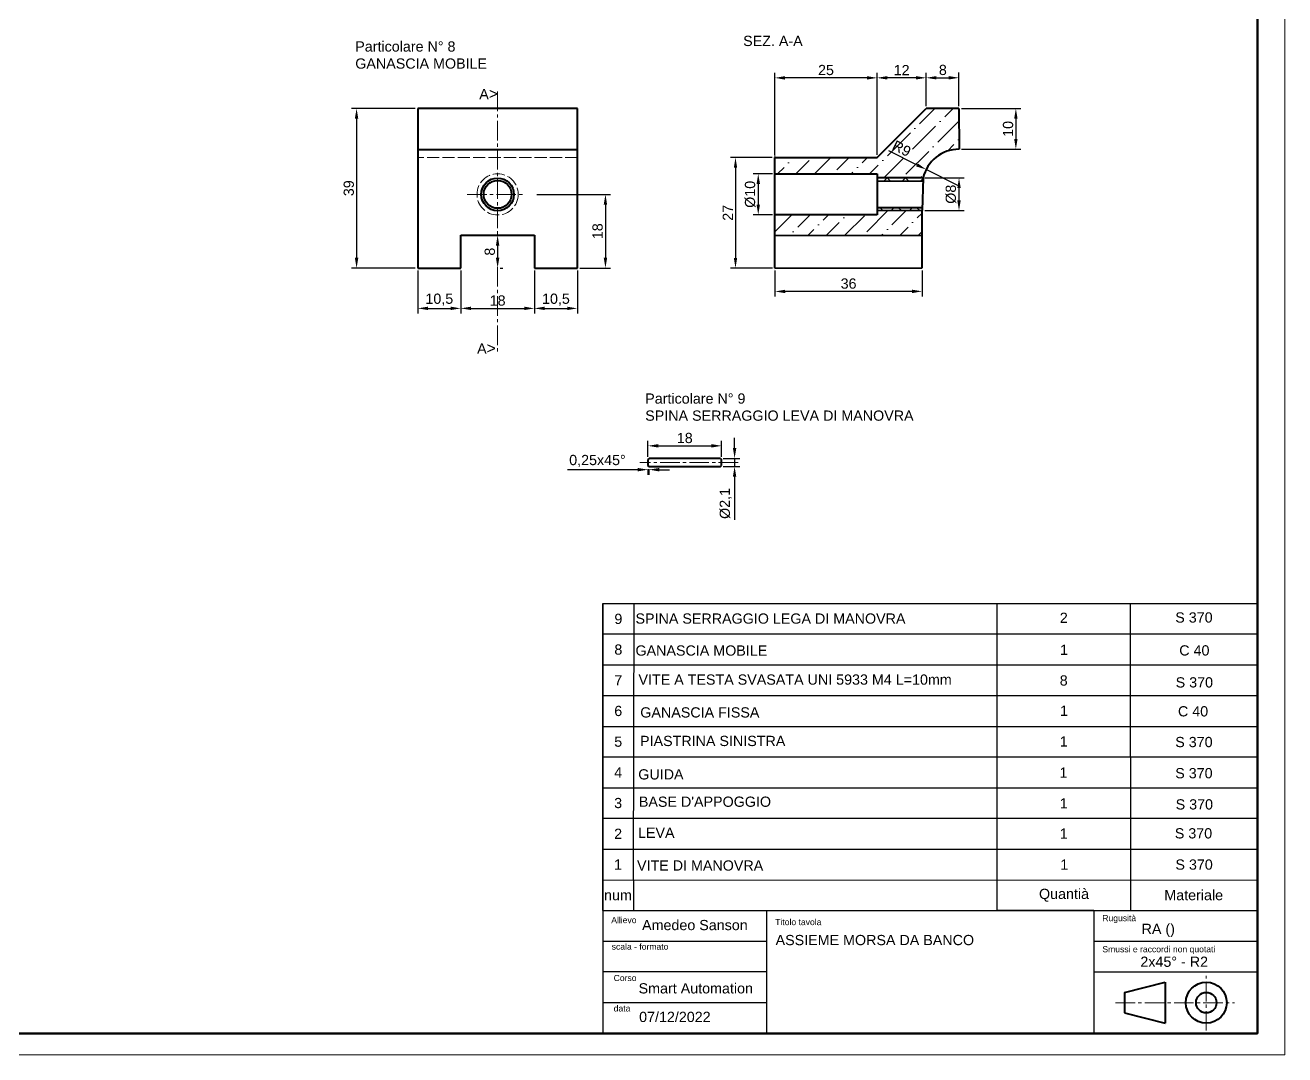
# Model space of a CAD drawing. Header units: millimetres. Extents: x 55 to 671, y 9 to 679.
# Drawn here: x 362.7 to 670.6, y 259 to 510.6 of the extents above; entities that cross this region are included whole.
import ezdxf

# ---------------------------------------------------------------- set-up
doc = ezdxf.new("R2010")
doc.units = ezdxf.units.MM
doc.linetypes.add('ACAD_ISO02W100', pattern=[15, 12, -3])
doc.linetypes.add('CENTRO2', pattern=[28.575, 19.05, -3.175, 3.175, -3.175])
for name, color, linetype, lineweight in [('01-Linea grossa', 1, 'Continuous', 40), ('01-Linea sottiile', 8, 'Continuous', 15), ('03-Tratteggio', 2, 'ACAD_ISO02W100', 15), ('04-Linea assi', 4, 'CENTRO2', 15), ('05-Testi', 211, 'Continuous', 40), ('06-Quote', 92, 'Continuous', 15), ('07-Squadratura', 5, 'Continuous', 50), ('08-Foglio', 3, 'Continuous', 15)]:
    doc.layers.add(name, color=color, linetype=linetype, lineweight=lineweight)
doc.layers.add('09-Cartiglio', color=30, linetype='Continuous')
doc.styles.get("Standard").update_dxf_attribs({"font": 'arial.ttf'})
doc.dimstyles.new('ISO-25', dxfattribs={"dimtxt": 2.5, "dimasz": 2.5, "dimexe": 1.25, "dimexo": 0.625, "dimtad": 1, "dimtxsty": 'Standard', "dimcen": 2.5, "dimadec": 0, "dimazin": 0, "dimtfac": 1, "dimtmove": 0, "dimatfit": 3, "dimfxl": 1, "dimarcsym": 0})

# ---------------------------------------------------------------- blocks, each defined once
blk = doc.blocks.new('*D28')
at = {"layer": '06-Quote', "color": 0, "lineweight": -2, "transparency": 16777216}
for p, q in [((570.94, 490.85), (570.93, 499)), ((582.94, 490.86), (582.93, 499.01)), ((580.43, 497.76), (573.43, 497.75))]:
    blk.add_line(p, q, dxfattribs=at)
at = {"layer": '06-Quote', "color": 0, "transparency": 16777216}
for points in [[(573.43, 498.17), (573.43, 497.34), (570.93, 497.75)], [(580.43, 498.18), (580.43, 497.34), (582.93, 497.76)]]:
    blk.add_solid(points, dxfattribs=at)
at = {"layer": 'Defpoints', "color": 0, "transparency": 16777216}
for p in [(570.93, 497.75), (570.94, 490.23), (582.94, 490.24)]:
    blk.add_point(p, dxfattribs=at)
at = {"layer": '06-Quote', "color": 0, "transparency": 16777216, "insert": (576.93, 499.64), "char_height": 2.5, "attachment_point": 5, "rotation": 0.0618}
blk.add_mtext('12', dxfattribs=at)
blk = doc.blocks.new('*D30')
at = {"layer": '06-Quote', "color": 0, "lineweight": -2, "transparency": 16777216}
for p, q in [((582.94, 490.86), (582.93, 499.01)), ((590.94, 490.87), (590.93, 499.02)), ((585.43, 497.77), (588.43, 497.77))]:
    blk.add_line(p, q, dxfattribs=at)
at = {"layer": '06-Quote', "color": 0, "transparency": 16777216}
for points in [[(585.43, 498.18), (585.43, 497.35), (582.93, 497.76)], [(588.43, 498.19), (588.43, 497.35), (590.93, 497.77)]]:
    blk.add_solid(points, dxfattribs=at)
at = {"layer": 'Defpoints', "color": 0, "transparency": 16777216}
for p in [(590.93, 497.77), (582.94, 490.24), (590.94, 490.25)]:
    blk.add_point(p, dxfattribs=at)
at = {"layer": '06-Quote', "color": 0, "transparency": 16777216, "insert": (587, 499.67), "char_height": 2.5, "attachment_point": 5, "rotation": 0.0618}
blk.add_mtext('8', dxfattribs=at)
blk = doc.blocks.new('*D31')
at = {"layer": '06-Quote', "color": 0, "lineweight": -2, "transparency": 16777216}
for p, q in [((545.96, 450.66), (545.97, 444.31)), ((581.96, 450.68), (581.97, 444.33)), ((579.47, 445.58), (548.47, 445.56))]:
    blk.add_line(p, q, dxfattribs=at)
at = {"layer": '06-Quote', "color": 0, "transparency": 16777216}
for points in [[(548.46, 445.98), (548.47, 445.14), (545.97, 445.56)], [(579.46, 445.99), (579.47, 445.16), (581.97, 445.58)]]:
    blk.add_solid(points, dxfattribs=at)
at = {"layer": 'Defpoints', "color": 0, "transparency": 16777216}
for p in [(545.96, 451.29), (581.96, 451.31), (545.97, 445.56)]:
    blk.add_point(p, dxfattribs=at)
at = {"layer": '06-Quote', "color": 0, "transparency": 16777216, "insert": (563.96, 447.47), "char_height": 2.5, "attachment_point": 5, "rotation": 0.0309}
blk.add_mtext('36', dxfattribs=at)
blk = doc.blocks.new('*D32')
at = {"layer": '06-Quote', "color": 0, "lineweight": -2, "transparency": 16777216}
for p, q in [((545.95, 478.91), (545.94, 498.99)), ((570.95, 478.92), (570.94, 499)), ((568.44, 497.75), (548.44, 497.74))]:
    blk.add_line(p, q, dxfattribs=at)
at = {"layer": '06-Quote', "color": 0, "transparency": 16777216}
for points in [[(548.44, 498.16), (548.44, 497.32), (545.94, 497.74)], [(568.44, 498.17), (568.44, 497.33), (570.94, 497.75)]]:
    blk.add_solid(points, dxfattribs=at)
at = {"layer": 'Defpoints', "color": 0, "transparency": 16777216}
for p in [(545.94, 497.74), (545.95, 478.28), (570.95, 478.29)]:
    blk.add_point(p, dxfattribs=at)
at = {"layer": '06-Quote', "color": 0, "transparency": 16777216, "insert": (558.44, 499.65), "char_height": 2.5, "attachment_point": 5, "rotation": 0.0309}
blk.add_mtext('25', dxfattribs=at)
blk = doc.blocks.new('*D33')
at = {"layer": '06-Quote', "color": 0, "lineweight": -2, "transparency": 16777216}
for p, q in [((458.69, 450.65), (458.69, 440.17)), ((469.19, 450.65), (469.19, 440.17)), ((461.19, 441.42), (466.69, 441.42))]:
    blk.add_line(p, q, dxfattribs=at)
at = {"layer": '06-Quote', "color": 0, "transparency": 16777216}
for points in [[(461.19, 441.84), (461.19, 441.01), (458.69, 441.42)], [(466.69, 441.84), (466.69, 441.01), (469.19, 441.42)]]:
    blk.add_solid(points, dxfattribs=at)
at = {"layer": 'Defpoints', "color": 0, "transparency": 16777216}
for p in [(458.69, 451.28), (469.19, 451.28), (469.19, 441.42)]:
    blk.add_point(p, dxfattribs=at)
at = {"layer": '06-Quote', "color": 0, "transparency": 16777216, "insert": (463.94, 443.55), "char_height": 2.5, "attachment_point": 5}
blk.add_mtext('10,5', dxfattribs=at)
blk = doc.blocks.new('*D34')
at = {"layer": '06-Quote', "color": 0, "lineweight": -2, "transparency": 16777216}
for p, q in [((469.19, 450.65), (469.19, 440.17)), ((487.19, 450.65), (487.19, 440.17)), ((471.69, 441.42), (484.69, 441.42))]:
    blk.add_line(p, q, dxfattribs=at)
at = {"layer": '06-Quote', "color": 0, "transparency": 16777216}
for points in [[(471.69, 441.84), (471.69, 441.01), (469.19, 441.42)], [(484.69, 441.84), (484.69, 441.01), (487.19, 441.42)]]:
    blk.add_solid(points, dxfattribs=at)
at = {"layer": 'Defpoints', "color": 0, "transparency": 16777216}
for p in [(469.19, 451.28), (487.19, 451.28), (487.19, 441.42)]:
    blk.add_point(p, dxfattribs=at)
at = {"layer": '06-Quote', "color": 0, "transparency": 16777216, "insert": (478.19, 443.33), "char_height": 2.5, "attachment_point": 5}
blk.add_mtext('18', dxfattribs=at)
blk = doc.blocks.new('*D35')
at = {"layer": '06-Quote', "color": 0, "lineweight": -2, "transparency": 16777216}
for p, q in [((458.06, 490.28), (442.47, 490.28)), ((443.72, 487.78), (443.72, 453.78)), ((458.06, 451.28), (442.47, 451.28))]:
    blk.add_line(p, q, dxfattribs=at)
at = {"layer": '06-Quote', "color": 0, "transparency": 16777216}
for points in [[(443.3, 487.78), (444.14, 487.78), (443.72, 490.28)], [(443.3, 453.78), (444.14, 453.78), (443.72, 451.28)]]:
    blk.add_solid(points, dxfattribs=at)
at = {"layer": 'Defpoints', "color": 0, "transparency": 16777216}
for p in [(458.69, 490.28), (443.72, 451.28), (458.69, 451.28)]:
    blk.add_point(p, dxfattribs=at)
at = {"layer": '06-Quote', "color": 0, "transparency": 16777216, "insert": (441.82, 470.78), "char_height": 2.5, "attachment_point": 5, "rotation": 90}
blk.add_mtext('39', dxfattribs=at)
blk = doc.blocks.new('*D37')
at = {"layer": '06-Quote', "color": 0, "lineweight": -2, "transparency": 16777216}
for p, q in [((487.19, 450.65), (487.19, 440.17)), ((497.69, 450.65), (497.69, 440.17)), ((489.69, 441.42), (495.19, 441.42))]:
    blk.add_line(p, q, dxfattribs=at)
at = {"layer": '06-Quote', "color": 0, "transparency": 16777216}
for points in [[(489.69, 441.84), (489.69, 441.01), (487.19, 441.42)], [(495.19, 441.84), (495.19, 441.01), (497.69, 441.42)]]:
    blk.add_solid(points, dxfattribs=at)
at = {"layer": 'Defpoints', "color": 0, "transparency": 16777216}
for p in [(487.19, 451.28), (497.69, 451.28), (497.69, 441.42)]:
    blk.add_point(p, dxfattribs=at)
at = {"layer": '06-Quote', "color": 0, "transparency": 16777216, "insert": (492.44, 443.55), "char_height": 2.5, "attachment_point": 5}
blk.add_mtext('10,5', dxfattribs=at)
blk = doc.blocks.new('*D38')
at = {"layer": '06-Quote', "color": 0, "lineweight": -2, "transparency": 16777216}
for p, q in [((487.81, 469.28), (505.79, 469.28)), ((504.54, 466.78), (504.54, 453.78)), ((498.31, 451.28), (505.79, 451.28))]:
    blk.add_line(p, q, dxfattribs=at)
at = {"layer": '06-Quote', "color": 0, "transparency": 16777216}
for points in [[(504.12, 466.78), (504.95, 466.78), (504.54, 469.28)], [(504.12, 453.78), (504.95, 453.78), (504.54, 451.28)]]:
    blk.add_solid(points, dxfattribs=at)
at = {"layer": 'Defpoints', "color": 0, "transparency": 16777216}
for p in [(487.19, 469.28), (497.69, 451.28), (504.54, 451.28)]:
    blk.add_point(p, dxfattribs=at)
at = {"layer": '06-Quote', "color": 0, "transparency": 16777216, "insert": (502.63, 460.28), "char_height": 2.5, "attachment_point": 5, "rotation": 90}
blk.add_mtext('18', dxfattribs=at)
blk = doc.blocks.new('*D39')
at = {"layer": '06-Quote', "color": 0, "lineweight": -2, "transparency": 16777216}
for p, q in [((478.81, 459.28), (479.44, 459.28)), ((478.19, 456.78), (478.19, 453.78)), ((478.81, 451.28), (479.44, 451.28))]:
    blk.add_line(p, q, dxfattribs=at)
at = {"layer": '06-Quote', "color": 0, "transparency": 16777216}
for points in [[(477.77, 456.78), (478.6, 456.78), (478.19, 459.28)], [(477.77, 453.78), (478.6, 453.78), (478.19, 451.28)]]:
    blk.add_solid(points, dxfattribs=at)
at = {"layer": 'Defpoints', "color": 0, "transparency": 16777216}
for p in [(478.19, 459.28), (478.19, 451.28), (478.19, 451.28)]:
    blk.add_point(p, dxfattribs=at)
at = {"layer": '06-Quote', "color": 0, "transparency": 16777216, "insert": (476.28, 455.28), "char_height": 2.5, "attachment_point": 5, "rotation": 90}
blk.add_mtext('8', dxfattribs=at)
blk = doc.blocks.new('*D63')
at = {"layer": '06-Quote', "color": 0, "lineweight": -2, "transparency": 16777216}
for p, q in [((536.1, 407.28), (536.1, 409.78)), ((533.31, 404.78), (537.35, 404.78)), ((536.1, 404.78), (536.1, 402.78)), ((533.31, 402.78), (537.35, 402.78)), ((536.1, 400.28), (536.1, 389.74))]:
    blk.add_line(p, q, dxfattribs=at)
at = {"layer": '06-Quote', "color": 0, "transparency": 16777216}
for points in [[(535.69, 407.28), (536.52, 407.28), (536.1, 404.78)], [(535.69, 400.28), (536.52, 400.28), (536.1, 402.78)]]:
    blk.add_solid(points, dxfattribs=at)
at = {"layer": 'Defpoints', "color": 0, "transparency": 16777216}
for p in [(532.68, 404.78), (532.68, 402.78), (536.1, 402.78)]:
    blk.add_point(p, dxfattribs=at)
at = {"layer": '06-Quote', "color": 0, "transparency": 16777216, "insert": (533.94, 393.76), "char_height": 2.5, "attachment_point": 5, "rotation": 90}
blk.add_mtext('%%C2,1', dxfattribs=at)
blk = doc.blocks.new('*D64')
at = {"layer": '06-Quote', "color": 0, "lineweight": -2, "transparency": 16777216}
for p, q in [((514.93, 405.16), (514.93, 409.09)), ((517.43, 407.84), (530.43, 407.84)), ((532.93, 405.16), (532.93, 409.09))]:
    blk.add_line(p, q, dxfattribs=at)
at = {"layer": '06-Quote', "color": 0, "transparency": 16777216}
for points in [[(517.43, 408.25), (517.43, 407.42), (514.93, 407.84)], [(530.43, 408.26), (530.43, 407.42), (532.93, 407.84)]]:
    blk.add_solid(points, dxfattribs=at)
at = {"layer": 'Defpoints', "color": 0, "transparency": 16777216}
for p in [(532.93, 407.84), (514.93, 404.53), (532.93, 404.54)]:
    blk.add_point(p, dxfattribs=at)
at = {"layer": '06-Quote', "color": 0, "transparency": 16777216, "insert": (523.93, 409.74), "char_height": 2.5, "attachment_point": 5, "rotation": 0.018}
blk.add_mtext('18', dxfattribs=at)
blk = doc.blocks.new('*D65')
at = {"layer": '06-Quote', "color": 0, "lineweight": -2, "transparency": 16777216}
for p, q in [((512.43, 402.01), (495.24, 402.01)), ((514.93, 402.16), (514.93, 400.76)), ((515.18, 402.01), (514.93, 402.01)), ((515.18, 402.16), (515.18, 400.76)), ((517.68, 402.01), (520.18, 402.01))]:
    blk.add_line(p, q, dxfattribs=at)
at = {"layer": '06-Quote', "color": 0, "transparency": 16777216}
for points in [[(512.43, 402.43), (512.43, 401.59), (514.93, 402.01)], [(517.68, 402.43), (517.68, 401.59), (515.18, 402.01)]]:
    blk.add_solid(points, dxfattribs=at)
at = {"layer": 'Defpoints', "color": 0, "transparency": 16777216}
for p in [(514.93, 402.78), (514.93, 402.01), (515.18, 402.78)]:
    blk.add_point(p, dxfattribs=at)
at = {"layer": '06-Quote', "color": 0, "transparency": 16777216, "insert": (502.59, 404.14), "char_height": 2.5, "attachment_point": 5}
blk.add_mtext('0,25x45°', dxfattribs=at)
blk = doc.blocks.new('*D107')
at = {"layer": '06-Quote', "color": 0, "lineweight": -2, "transparency": 16777216}
for p, q in [((573.72, 479.97), (580.68, 476.48)), ((590.96, 471.32), (582.92, 475.35))]:
    blk.add_line(p, q, dxfattribs=at)
at = {"layer": '06-Quote', "color": 0, "transparency": 16777216}
blk.add_solid([(580.87, 476.85), (580.5, 476.1), (582.92, 475.35)], dxfattribs=at)
at = {"layer": 'Defpoints', "color": 0, "transparency": 16777216}
for p in [(582.92, 475.35), (590.96, 471.32)]:
    blk.add_point(p, dxfattribs=at)
at = {"layer": '06-Quote', "color": 0, "transparency": 16777216, "insert": (576.94, 480.48), "char_height": 2.5, "attachment_point": 5, "rotation": 333.3451}
blk.add_mtext('R9', dxfattribs=at)
blk = doc.blocks.new('*D126')
at = {"layer": '06-Quote', "color": 0, "lineweight": -2, "transparency": 16777216}
for p, q in [((545.32, 478.27), (535.08, 478.27)), ((536.33, 475.77), (536.33, 453.77)), ((545.34, 451.27), (535.08, 451.27))]:
    blk.add_line(p, q, dxfattribs=at)
at = {"layer": '06-Quote', "color": 0, "transparency": 16777216}
for points in [[(535.91, 475.77), (536.74, 475.77), (536.33, 478.27)], [(535.91, 453.77), (536.74, 453.77), (536.33, 451.27)]]:
    blk.add_solid(points, dxfattribs=at)
at = {"layer": 'Defpoints', "color": 0, "transparency": 16777216}
for p in [(545.95, 478.27), (536.33, 451.27), (545.96, 451.27)]:
    blk.add_point(p, dxfattribs=at)
at = {"layer": '06-Quote', "color": 0, "transparency": 16777216, "insert": (534.45, 464.77), "char_height": 2.5, "attachment_point": 5, "rotation": 90}
blk.add_mtext('27', dxfattribs=at)
blk = doc.blocks.new('*D127')
at = {"layer": '06-Quote', "color": 0, "lineweight": -2, "transparency": 16777216}
for p, q in [((545.33, 474.29), (540.64, 474.29)), ((541.89, 471.79), (541.89, 466.79)), ((545.33, 464.29), (540.64, 464.29))]:
    blk.add_line(p, q, dxfattribs=at)
at = {"layer": '06-Quote', "color": 0, "transparency": 16777216}
for points in [[(541.47, 471.79), (542.31, 471.79), (541.89, 474.29)], [(541.47, 466.79), (542.31, 466.79), (541.89, 464.29)]]:
    blk.add_solid(points, dxfattribs=at)
at = {"layer": 'Defpoints', "color": 0, "transparency": 16777216}
for p in [(545.95, 474.29), (541.89, 464.29), (545.96, 464.29)]:
    blk.add_point(p, dxfattribs=at)
at = {"layer": '06-Quote', "color": 0, "transparency": 16777216, "insert": (539.92, 469.29), "char_height": 2.5, "attachment_point": 5, "rotation": 90}
blk.add_mtext('%%C10', dxfattribs=at)
blk = doc.blocks.new('*D128')
at = {"layer": '06-Quote', "color": 0, "lineweight": -2, "transparency": 16777216}
for p, q in [((582.56, 473.31), (592.2, 473.31)), ((590.95, 467.81), (590.95, 470.81)), ((582.57, 465.31), (592.2, 465.31))]:
    blk.add_line(p, q, dxfattribs=at)
at = {"layer": '06-Quote', "color": 0, "transparency": 16777216}
for points in [[(590.53, 470.81), (591.37, 470.81), (590.95, 473.31)], [(590.53, 467.81), (591.37, 467.81), (590.95, 465.31)]]:
    blk.add_solid(points, dxfattribs=at)
at = {"layer": 'Defpoints', "color": 0, "transparency": 16777216}
for p in [(581.94, 473.31), (590.95, 473.31), (581.95, 465.31)]:
    blk.add_point(p, dxfattribs=at)
at = {"layer": '06-Quote', "color": 0, "transparency": 16777216, "insert": (588.98, 469.31), "char_height": 2.5, "attachment_point": 5, "rotation": 90}
blk.add_mtext('%%C8', dxfattribs=at)
blk = doc.blocks.new('*D129')
at = {"layer": '06-Quote', "color": 0, "lineweight": -2, "transparency": 16777216}
for p, q in [((591.57, 490.25), (606.09, 490.25)), ((604.84, 487.75), (604.84, 482.82)), ((591.58, 480.32), (606.09, 480.32))]:
    blk.add_line(p, q, dxfattribs=at)
at = {"layer": '06-Quote', "color": 0, "transparency": 16777216}
for points in [[(604.42, 487.75), (605.26, 487.75), (604.84, 490.25)], [(604.42, 482.82), (605.26, 482.82), (604.84, 480.32)]]:
    blk.add_solid(points, dxfattribs=at)
at = {"layer": 'Defpoints', "color": 0, "transparency": 16777216}
for p in [(590.94, 490.25), (590.95, 480.32), (604.84, 480.32)]:
    blk.add_point(p, dxfattribs=at)
at = {"layer": '06-Quote', "color": 0, "transparency": 16777216, "insert": (602.94, 485.28), "char_height": 2.5, "attachment_point": 5, "rotation": 90}
blk.add_mtext('10', dxfattribs=at)

msp = doc.modelspace()

# ---------------------------------------------------------------- hatches: boundary and pattern name
at = {"layer": '01-Linea sottiile'}
h = msp.add_hatch(dxfattribs=at)
h.set_pattern_fill('ANSI36', color=256)
h.set_pattern_definition([(45, (-363.315, 40.3126), (1.683798, 6.173926), [7.9375, -1.5875, 0, -1.5875])])
edge = h.paths.add_edge_path()
edge.add_line((545.947, 478.268), (570.954, 478.295))
edge.add_line((570.954, 478.295), (582.941, 490.24))
edge.add_line((582.941, 490.24), (590.941, 490.249))
edge.add_line((590.941, 490.249), (590.952, 480.316))
edge.add_arc((590.961, 471.316), 9, 90.06158, 167.22238)
edge.add_line((582.184, 473.307), (570.959, 473.295))
edge.add_line((570.959, 473.295), (570.958, 474.3))
edge.add_line((570.958, 474.3), (545.95, 474.287))
edge.add_line((545.95, 474.287), (545.947, 478.268))
h.paths.add_polyline_path([(545.955, 464.287), (570.968, 464.3), (570.968, 465.295), (581.947, 465.307), (581.953, 459.307), (545.958, 459.268)])
h = msp.add_hatch(dxfattribs=at)
h.set_pattern_fill('ANSI37', color=256)
h.set_pattern_definition([(45, (-21.5834, 39.9902), (-2.245064, 2.245064), []), (135, (-21.5834, 39.9902), (-2.245064, -2.245064), [])])
h.paths.add_polyline_path([(582.161, 472.506), (582.184, 473.307), (570.959, 473.295), (570.96, 472.452)])
h.paths.add_polyline_path([(570.967, 465.994), (570.968, 465.295), (581.947, 465.307), (581.967, 465.989)])

# ---------------------------------------------------------------- linework, layer by layer
at = {"layer": '01-Linea grossa'}
for p, q in [((497.685, 490.277), (458.685, 490.277)), ((458.685, 490.277), (458.685, 451.277)), ((497.685, 451.277), (497.685, 490.277)), ((570.954, 478.295), (582.941, 490.24)), ((590.941, 490.249), (582.941, 490.24)), ((590.941, 490.249), (590.952, 480.316)), ((458.685, 480.277), (497.685, 480.277)), ((545.947, 478.268), (570.954, 478.295)), ((545.962, 451.268), (545.947, 478.268)), ((545.95, 474.287), (570.958, 474.3)), ((570.958, 474.3), (570.969, 464.3)), ((582.184, 473.307), (570.959, 473.295)), ((582.161, 472.506), (570.96, 472.452)), ((582.184, 473.307), (581.947, 465.307)), ((581.967, 465.989), (570.967, 465.994)), ((581.947, 465.307), (570.968, 465.295)), ((581.953, 459.307), (581.947, 465.307)), ((570.969, 464.3), (545.956, 464.287)), ((469.185, 451.277), (469.186, 459.277)), ((469.186, 459.277), (487.186, 459.277)), ((487.186, 459.277), (487.185, 451.277)), ((545.953, 459.268), (581.953, 459.307)), ((581.962, 451.307), (581.953, 459.307)), ((458.685, 451.277), (469.185, 451.277)), ((487.185, 451.277), (497.685, 451.277)), ((545.962, 451.268), (581.962, 451.307)), ((515.185, 404.78), (514.935, 404.53)), ((514.935, 404.53), (514.935, 403.03)), ((532.685, 404.78), (515.185, 404.78)), ((532.685, 404.78), (532.929, 404.536)), ((532.935, 403.78), (532.929, 404.536)), ((532.935, 403.03), (532.935, 403.78)), ((515.185, 402.78), (514.935, 403.03)), ((515.177, 402.78), (532.677, 402.78)), ((532.685, 402.78), (532.935, 403.03)), ((631.371, 274.279), (641.371, 276.779)), ((631.371, 274.279), (631.371, 269.279)), ((641.371, 276.779), (641.371, 266.779)), ((631.371, 269.279), (641.371, 266.779))]:
    msp.add_line(p, q, dxfattribs=at)
for centre, radius in [((478.185, 469.277), 4), ((478.185, 469.277), 3.4), ((651.371, 271.779), 5), ((651.371, 271.779), 2.5)]:
    msp.add_circle(centre, radius, dxfattribs=at)
msp.add_arc((590.961, 471.316), 9, 90.04864, 167.22218, dxfattribs=at)
at = {"layer": '01-Linea sottiile'}
for p, q in [((545.941, 490.2), (545.962, 451.268)), ((545.962, 451.268), (545.953, 459.268)), ((623.871, 271.779), (623.871, 271.779)), ((631.371, 271.779), (631.371, 271.148)), ((641.371, 271.148), (641.371, 271.779))]:
    msp.add_line(p, q, dxfattribs=at)
at = {"layer": '03-Tratteggio', "ltscale": 0.25}
msp.add_line((497.685, 478.277), (458.685, 478.277), dxfattribs=at)
msp.add_circle((478.185, 469.277), 5.029, dxfattribs=at)
at = {"layer": '04-Linea assi', "ltscale": 0.25}
for p, q in [((478.185, 494.38), (478.185, 430.366)), ((470.754, 469.277), (484.972, 469.277)), ((536.969, 403.78), (512.932, 403.78)), ((651.371, 264.95), (651.371, 278.35)), ((629.206, 271.779), (658.234, 271.779))]:
    msp.add_line(p, q, dxfattribs=at)
at = {"layer": '07-Squadratura'}
for points in [[(380.404, 674.265), (380.404, 674.265), (663.871, 674.265), (663.871, 474.265)], [(380.404, 264.265), (366.871, 264.265), (83.404, 264.265), (83.404, 474.265)], [(663.871, 474.265), (663.871, 264.265), (380.404, 264.265), (380.404, 264.265)]]:
    msp.add_lwpolyline(points, dxfattribs=at)
at = {"layer": '08-Foglio'}
for points in [[(373.569, 679.044), (373.569, 679.044), (670.569, 679.044), (670.569, 469.044)], [(373.569, 259.044), (373.569, 259.044), (76.569, 259.044), (76.569, 469.044)], [(670.569, 469.044), (670.569, 259.044), (373.569, 259.044), (373.569, 259.044)]]:
    msp.add_lwpolyline(points, dxfattribs=at)
at = {"layer": '09-Cartiglio'}
for p, q in [((503.871, 294.293), (503.871, 369.293)), ((503.871, 369.293), (663.871, 369.293)), ((503.871, 369.293), (503.871, 361.793)), ((511.371, 301.793), (511.557, 369.293)), ((600.283, 294.293), (600.283, 369.293)), ((632.944, 294.293), (632.888, 369.293)), ((663.871, 361.793), (503.871, 361.793)), ((503.871, 361.793), (503.871, 354.293)), ((503.871, 354.293), (663.871, 354.293)), ((503.871, 354.293), (503.871, 346.793)), ((663.871, 346.793), (503.871, 346.793)), ((503.871, 346.793), (503.871, 339.293)), ((503.871, 339.293), (663.871, 339.293)), ((503.871, 339.293), (503.871, 331.793)), ((663.871, 331.793), (503.871, 331.793)), ((503.871, 331.793), (503.871, 324.293)), ((503.871, 324.293), (663.871, 324.293)), ((503.871, 324.293), (503.871, 316.793)), ((663.871, 316.793), (503.871, 316.793)), ((503.871, 316.793), (503.871, 309.293)), ((503.871, 309.293), (663.871, 309.293)), ((503.871, 309.293), (503.871, 301.793)), ((503.871, 301.793), (503.871, 294.293)), ((503.871, 301.793), (663.871, 301.722)), ((511.371, 301.793), (511.371, 294.293)), ((503.871, 294.293), (503.871, 264.265)), ((503.871, 294.293), (543.871, 294.293)), ((503.871, 294.293), (503.871, 286.793)), ((503.871, 294.293), (511.371, 294.293)), ((503.871, 294.293), (511.371, 294.293)), ((543.871, 294.293), (623.871, 294.293)), ((543.871, 294.293), (543.871, 264.265)), ((623.871, 294.293), (600.283, 294.293)), ((623.871, 294.293), (663.871, 294.293)), ((623.871, 294.293), (623.871, 264.265)), ((503.871, 286.793), (543.871, 286.793)), ((543.871, 286.793), (543.871, 279.293)), ((623.871, 286.793), (663.871, 286.793)), ((543.871, 279.293), (503.871, 279.293)), ((503.871, 279.293), (503.871, 271.793)), ((623.871, 279.293), (663.871, 279.293)), ((503.871, 271.793), (543.871, 271.793))]:
    msp.add_line(p, q, dxfattribs=at)

# ---------------------------------------------------------------- texts
at = {"layer": '04-Linea assi', "ltscale": 0.25, "char_height": 2.5, "attachment_point": 1}
for s, width, insert in [('SEZ. A-A', 17.96002, (538.194, 508.022)), ('A{\\H1.08333x;>}', 9.80805, (473.702, 495.237)), ('A{\\H1.08333x;>}', 9.80805, (473.173, 433.074))]:
    msp.add_mtext_dynamic_manual_height_columns(s, width=width, gutter_width=12.5, heights=[0], dxfattribs=dict(at, insert=insert))
at = {"layer": '05-Testi', "char_height": 2.5, "attachment_point": 1}
for s, width, heights, insert in [('Particolare N° 8\\PGANASCIA MOBILE', 38.84555, [8.507], (443.397, 506.663)), ('Particolare N° 9\\PSPINA SERRAGGIO LEVA DI MANOVRA', 68.03215, [8.097], (514.26, 420.639))]:
    msp.add_mtext_dynamic_manual_height_columns(s, width=width, gutter_width=12.5, heights=heights, dxfattribs=dict(at, insert=insert))
at = {"layer": '09-Cartiglio', "char_height": 2.5}
for s, width, heights, insert, attachment_point in [('9', 2.5, [0], (507.7, 365.543), 5), ('\\pxql;SPINA SERRAGGIO LEGA DI MANOVRA', 88.80008, [6.677], (556.291, 365.616), 5), ('2', 32.55016, [7.501], (616.558, 365.826), 5), ('S 370', 30.93648, [0], (648.365, 365.887), 5), ('8', 2.5, [0], (507.69, 358.043), 5), ('\\pxql;GANASCIA MOBILE', 88.44187, [6.824], (556.1, 357.807), 5), ('1', 32.55016, [7.501], (616.607, 358.003), 5), ('C 40', 30.93648, [0], (648.464, 357.838), 5), ('7', 2.5, [0], (507.681, 350.543), 5), ('8', 32.55016, [7.501], (616.541, 350.497), 5), ('S 370', 30.93648, [0], (648.464, 350.026), 5), ('6', 2.5, [0], (507.672, 343.043), 5), ('\\pxql;GANASCIA FISSA', 88.57704, [6.549], (557.346, 342.691), 5), ('1', 32.55016, [7.501], (616.607, 343.104), 5), ('C 40', 30.93648, [0], (648.147, 342.953), 5), ('5', 2.5, [0], (507.663, 335.543), 5), ('\\pxql;PIASTRINA SINISTRA', 88.39857, [6.754], (557.198, 335.713), 5), ('1', 32.55016, [7.501], (616.541, 335.598), 5), ('S 370', 30.93648, [0], (648.359, 335.448), 5), ('4', 2.5, [0], (507.653, 328.043), 5), ('\\pxql;GUIDA', 88.66319, [6.96], (556.9, 327.549), 5), ('1', 32.55016, [7.501], (616.474, 327.994), 5), ('S 370', 30.93648, [0], (648.357, 327.835), 5), ('3', 2.5, [0], (507.646, 320.544), 5), ("\\pxql;BASE D'APPOGGIO", 88.68026, [6.864], (557.049, 320.868), 5), ('1', 32.55016, [7.501], (616.54, 320.488), 5), ('S 370', 30.93648, [0], (648.463, 320.216), 5), ('2', 2.5, [0], (507.639, 313.044), 5), ('\\pxql;LEVA', 88.80008, [6.677], (556.9, 313.297), 5), ('1', 32.55016, [7.501], (616.54, 313.11), 5), ('S 370', 30.93648, [0], (648.252, 313.143), 5), ('1', 7.51863, [7.501], (507.605, 305.541), 5), ('\\pxql;VITE DI MANOVRA', 88.6941, [6.71], (556.603, 305.281), 5), ('1', 32.55016, [7.501], (616.673, 305.539), 5), ('S 370', 30.93648, [0], (648.402, 305.507), 5), ('\\pxsm1;num', 7.46026, [7.464], (507.601, 298.043), 5), ('Quantià', 32.66162, [0], (616.613, 298.022), 5), ('Materiale', 30.7669, [7.142], (648.303, 298.045), 5), ('Amedeo Sanson', 34.74192, [3.582], (513.491, 291.998), 1), ('RA ()', 34.74192, [3.582], (635.572, 291.071), 1), ('ASSIEME MORSA DA BANCO', 75.02276, [0], (546.124, 288.335), 1), ('2x45° - R2', 34.74192, [3.582], (635.271, 283.038), 1), ('Smart Automation', 34.74192, [3.582], (512.649, 276.536), 1), ('07/12/2022', 34.74192, [3.582], (512.769, 269.556), 1)]:
    msp.add_mtext_dynamic_manual_height_columns(s, width=width, gutter_width=12.5, heights=heights, dxfattribs=dict(at, insert=insert, attachment_point=attachment_point))
at = {"layer": '09-Cartiglio'}
for s, insert, char_height, width, attachment_point in [('\\pxql;VITE A TESTA SVASATA UNI 5933 M4 L=10mm', (558.683, 350.707), 2.5, 92.1486, 5), ('Allievo', (505.965, 292.707), 1.5, 1.48414, 1), ('Rugusità', (625.964, 293.194), 1.5, 1.48414, 1), ('Titolo tavola', (546.03, 292.222), 1.5, 14.67747, 1), ('scala - formato', (506.071, 286.234), 1.5, 15.63733, 1), ('Smussi e raccordi non quotati', (625.992, 285.59), 1.5, 30.50807, 1), ('Corso', (506.551, 278.564), 1.5, 1.48414, 1), ('data', (506.551, 271.135), 1.5, 1.48414, 1)]:
    msp.add_mtext(s, dxfattribs=dict(at, insert=insert, char_height=char_height, width=width, attachment_point=attachment_point))

# ---------------------------------------------------------------- dimensions: what is measured, and where the dimension line sits
at = {"layer": '06-Quote'}
for p1, p2, distance, text, picture, middle in [((570.954, 478.295), (545.947, 478.281), -19.458, '25', '*D32', (558.439, 499.647)), ((514.935, 404.53), (532.929, 404.536), 3.306, '18', '*D64', (523.93, 409.741))]:
    dim = msp.add_aligned_dim(p1=p1, p2=p2, distance=distance, text=text, dimstyle='ISO-25', dxfattribs=at)
    dim.commit()
    dim.dimension.update_dxf_attribs({"geometry": picture, "text_midpoint": middle})
for base, p1, p2, angle, picture, middle in [((570.933, 497.751), (582.941, 490.24), (570.941, 490.227), 180.06177, '*D28', (576.931, 499.637)), ((443.719, 451.277), (458.685, 490.277), (458.685, 451.277), 90, '*D35', (441.817, 470.777)), ((536.326, 451.268), (545.947, 478.268), (545.962, 451.268), 90, '*D126', (534.446, 464.768)), ((504.535, 451.277), (487.188, 469.277), (497.685, 451.277), 90, '*D38', (502.634, 460.277)), ((478.185, 451.277), (478.185, 459.277), (478.185, 451.277), 90, '*D39', (476.284, 455.277))]:
    dim = msp.add_linear_dim(base=base, p1=p1, p2=p2, angle=angle, dimstyle='ISO-25', dxfattribs=at)
    dim.commit()
    dim.dimension.update_dxf_attribs({"geometry": picture, "text_midpoint": middle})
dim = msp.add_linear_dim(base=(590.933, 497.772), p1=(582.941, 490.24), p2=(590.941, 490.249), angle=180.06177, dimstyle='ISO-25', dxfattribs=at)
dim.commit()
dim.dimension.update_dxf_attribs({"geometry": '*D30', "text_midpoint": (587.005, 497.768), "dimtype": 160})
for base, p1, p2, text, picture, middle in [((604.84, 480.316), (590.941, 490.249), (590.952, 480.316), '10', '*D129', (602.939, 485.282)), ((541.89, 464.287), (545.95, 474.287), (545.956, 464.287), '%%C<>', '*D127', (539.918, 469.287)), ((590.95, 473.306), (581.947, 465.307), (581.938, 473.306), '%%C<>', '*D128', (588.979, 469.306)), ((536.105, 402.78), (532.685, 404.78), (532.685, 402.78), '%%C<>,1', '*D63', (533.937, 393.761))]:
    dim = msp.add_linear_dim(base=base, p1=p1, p2=p2, angle=90, text=text, dimstyle='ISO-25', dxfattribs=at)
    dim.commit()
    dim.dimension.update_dxf_attribs({"geometry": picture, "text_midpoint": middle})
dim = msp.add_radius_dim(center=(590.961, 471.316), mpoint=(582.918, 475.354), dimstyle='ISO-25', dxfattribs=at)
dim.commit()
dim.dimension.update_dxf_attribs({"geometry": '*D107', "text_midpoint": (576.94, 480.482)})
for base, p1, p2, picture, middle in [((469.185, 441.424), (458.685, 451.277), (469.185, 451.277), '*D33', (463.935, 443.552)), ((487.185, 441.424), (469.185, 451.277), (487.185, 451.277), '*D34', (478.185, 443.326)), ((497.685, 441.424), (487.185, 451.277), (497.685, 451.277), '*D37', (492.435, 443.552))]:
    dim = msp.add_linear_dim(base=base, p1=p1, p2=p2, dimstyle='ISO-25', dxfattribs=at)
    dim.commit()
    dim.dimension.update_dxf_attribs({"geometry": picture, "text_midpoint": middle})
dim = msp.add_aligned_dim(p1=(581.962, 451.307), p2=(545.962, 451.287), distance=5.729, dimstyle='ISO-25', dxfattribs=at)
dim.commit()
dim.dimension.update_dxf_attribs({"geometry": '*D31', "text_midpoint": (563.964, 447.471)})
dim = msp.add_linear_dim(base=(514.935, 402.011), p1=(515.177, 402.78), p2=(514.935, 402.78), text='0,25x45°', dimstyle='ISO-25', dxfattribs=at)
dim.commit()
dim.dimension.update_dxf_attribs({"geometry": '*D65', "text_midpoint": (502.586, 404.139)})

doc.saveas('drawing.dxf')
